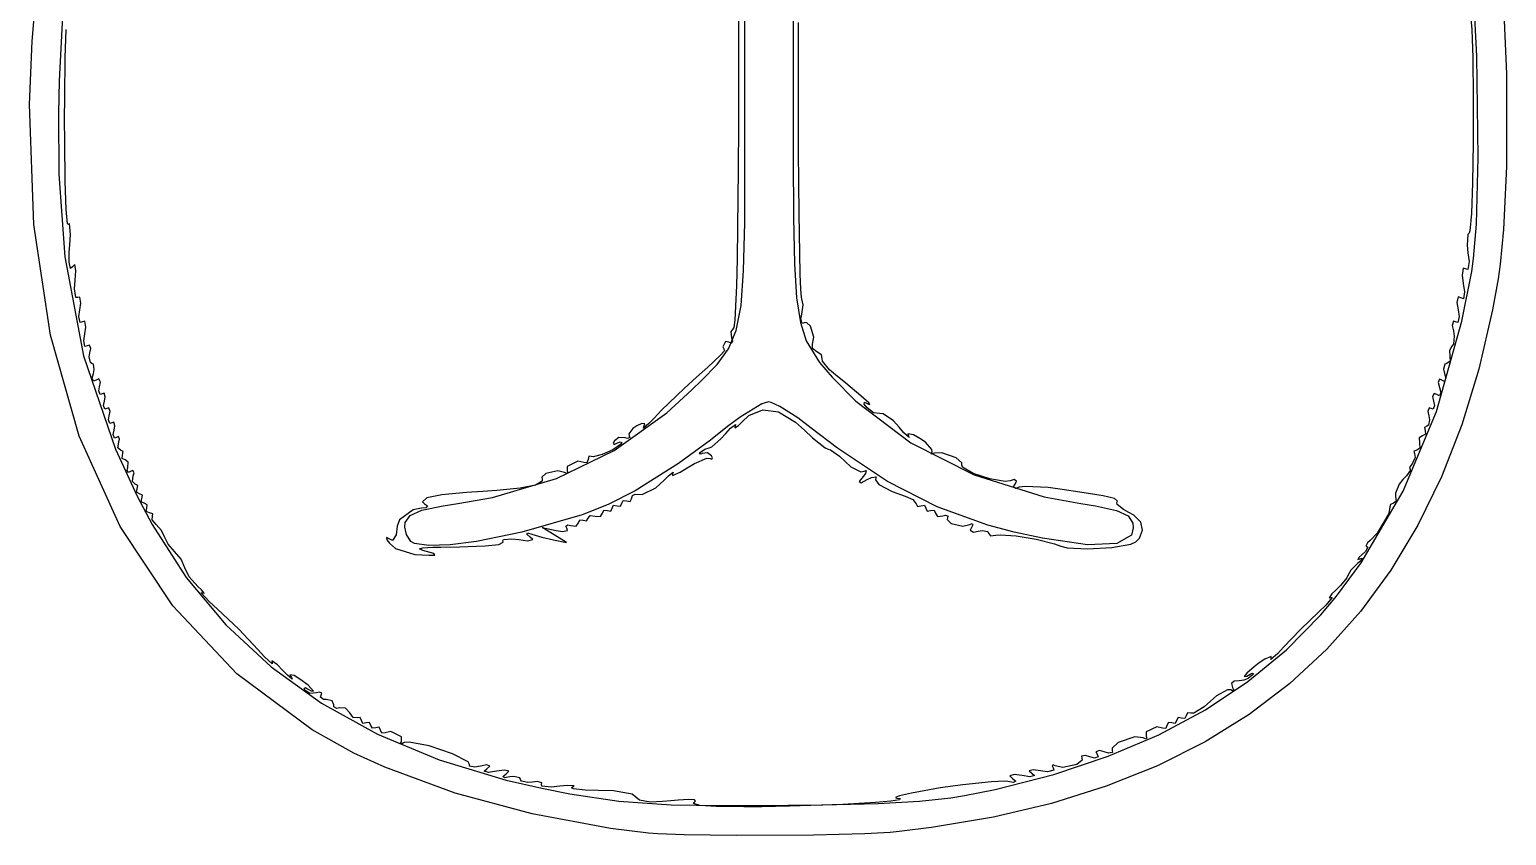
# Model space of a CAD drawing. Extents: x 182 to 1434, y 0 to 661.
# Drawn here: x 654.2 to 960.4, y 0.3 to 167.3 of the extents above; entities that cross this region are included whole.
import ezdxf

# ---------------------------------------------------------------- set-up
doc = ezdxf.new("R2010")
doc.units = 0

msp = doc.modelspace()

# ---------------------------------------------------------------- linework, layer by layer
for p, q in [((812.5, 186.615217), (812.5, 148.615217)), ((654.768793, 164.863483), (655.887642, 178.173563)), ((802.483823, 166.945622), (802.426771, 175.191332)), ((954.233329, 161.787235), (953.428524, 176.732974)), ((801.175017, 171.954844), (801.207525, 163.68796)), ((959.755139, 172.241213), (960.368571, 158.109987)), ((661.119571, 171.32404), (660.346262, 156.615217)), ((813.603495, 155.881144), (813.649046, 168.742724)), ((952.886378, 170.194275), (953.160682, 167.26412)), ((661.631603, 161.398804), (661.839318, 167.27163)), ((802.499334, 155.8705), (802.483823, 166.945622)), ((953.160682, 167.26412), (953.368397, 161.38082)), ((654.219184, 151.739654), (654.768793, 164.863483)), ((801.207525, 163.68796), (801.199249, 153.411686)), ((661.515672, 153.289703), (661.631603, 161.398804)), ((953.368397, 161.38082), (953.484328, 153.258016)), ((954.532408, 140.765425), (954.233329, 161.787235)), ((660.346262, 156.615217), (660.202437, 149.904404)), ((960.368571, 158.109987), (960.370734, 138.863792)), ((661.5, 148.619166), (661.515672, 153.289703)), ((801.199249, 153.411686), (801.18143, 147.459975)), ((802.5, 149.115217), (802.499334, 155.8705)), ((813.638351, 142.093806), (813.603495, 155.881144)), ((953.484328, 153.258016), (953.5, 148.579813)), ((655.08872, 126.873839), (654.219184, 151.739654)), ((660.202437, 149.904404), (660.318532, 137.323549)), ((661.515645, 143.948547), (661.5, 148.619166)), ((801.18143, 147.459975), (801.131896, 138.273356)), ((802.500734, 144.822285), (802.5, 149.115217)), ((812.5, 148.615217), (812.503863, 140.952247)), ((953.5, 148.579813), (953.482084, 143.866615)), ((661.631374, 135.83885), (661.515645, 143.948547)), ((802.499954, 137.056475), (802.500734, 144.822285)), ((812.503863, 140.952247), (812.568066, 128.308703)), ((813.749255, 129.105628), (813.638351, 142.093806)), ((953.482084, 143.866615), (953.349555, 135.484947)), ((801.131896, 138.273356), (801.00294, 126.327445)), ((954.137046, 126.931907), (954.532408, 140.765425)), ((960.370734, 138.863792), (959.760352, 125.872396)), ((660.318532, 137.323549), (661.568442, 120.200605)), ((661.838729, 129.964956), (661.631374, 135.83885)), ((802.459908, 127.286737), (802.499954, 137.056475)), ((953.349555, 135.484947), (953.112101, 129.137835)), ((662.112556, 127.039367), (661.838729, 129.964956)), ((813.879715, 120.92659), (813.749255, 129.105628)), ((953.112101, 129.137835), (952.798525, 125.595181)), ((658.541346, 103.943179), (655.08872, 126.873839)), ((662.266538, 126.904844), (662.112556, 127.039367)), ((662.527235, 127.097041), (662.266538, 126.904844)), ((662.686253, 124.821799), (662.527235, 127.097041)), ((801.00294, 126.327445), (800.883486, 119.698432)), ((802.240827, 117.288618), (802.459908, 127.286737)), ((812.568066, 128.308703), (812.781577, 118.753475)), ((952.798525, 125.595181), (952.622192, 125.116121)), ((953.561602, 119.810016), (954.137046, 126.931907)), ((959.760352, 125.872396), (959.061915, 118.6473)), ((662.462547, 121.167019), (662.564988, 122.634595)), ((662.564988, 122.634595), (662.686253, 124.821799)), ((952.332754, 124.794338), (952.212118, 122.623395)), ((952.212118, 122.623395), (952.395777, 121.041623)), ((952.622192, 125.116121), (952.332754, 124.794338)), ((661.568442, 120.200605), (665.429016, 99.643518)), ((662.400851, 119.047248), (662.462547, 121.167019)), ((800.883486, 119.698432), (800.739606, 114.22716)), ((813.988181, 116.62203), (813.879715, 120.92659)), ((952.395777, 121.041623), (952.635509, 119.190661)), ((953.176962, 117.115217), (953.561602, 119.810016)), ((662.681135, 117.787237), (662.400851, 119.047248)), ((663.128107, 118.134595), (662.681135, 117.787237)), ((663.580931, 118.594354), (663.128107, 118.134595)), ((663.844505, 117.259021), (663.580931, 118.594354)), ((663.674783, 115.364991), (663.844505, 117.259021)), ((801.702322, 110.081896), (802.240827, 117.288618)), ((812.781577, 118.753475), (813.233198, 111.700703)), ((814.113207, 113.487526), (813.988181, 116.62203)), ((951.127269, 106.848539), (953.176962, 117.115217)), ((951.383885, 117.818262), (951.162063, 116.359004)), ((951.162063, 116.359004), (951.425369, 114.661341)), ((951.885175, 117.686183), (951.383885, 117.818262)), ((952.389177, 117.571886), (951.885175, 117.686183)), ((952.635509, 119.190661), (952.389177, 117.571886)), ((959.061915, 118.6473), (958.625225, 115.615217)), ((663.527947, 113.540292), (663.674783, 115.364991)), ((663.815634, 111.746366), (663.527947, 113.540292)), ((800.739606, 114.22716), (800.573324, 109.9906)), ((814.254246, 111.738694), (814.113207, 113.487526)), ((951.425369, 114.661341), (951.697269, 112.923446)), ((958.625225, 115.615217), (957.461871, 109.192407)), ((664.251224, 111.770482), (663.815634, 111.746366)), ((664.676642, 111.858802), (664.251224, 111.770482)), ((664.671156, 109.220997), (664.886321, 110.585803)), ((664.886321, 110.585803), (664.676642, 111.858802)), ((813.233198, 111.700703), (814.011733, 106.564531)), ((814.3306, 111.451284), (814.254246, 111.738694)), ((814.593277, 110.269661), (814.3306, 111.451284)), ((814.335948, 108.317606), (814.593277, 110.269661)), ((950.367392, 111.861102), (950.090533, 110.688652)), ((950.090533, 110.688652), (950.328844, 109.220997)), ((950.907681, 111.672273), (950.367392, 111.861102)), ((951.451166, 111.502476), (950.907681, 111.672273)), ((951.697269, 112.923446), (951.451166, 111.502476)), ((664.443625, 107.800851), (664.671156, 109.220997)), ((664.687623, 106.580861), (664.443625, 107.800851)), ((800.573324, 109.9906), (800.386664, 107.065722)), ((800.702496, 104.936315), (801.702322, 110.081896)), ((814.130235, 107.269896), (814.335948, 108.317606)), ((814.353873, 106.349197), (814.130235, 107.269896)), ((950.554877, 107.807509), (950.315218, 106.581016)), ((950.328844, 109.220997), (950.554877, 107.807509)), ((957.461871, 109.192407), (954.627857, 96.914212)), ((665.171156, 106.720997), (664.687623, 106.580861)), ((665.654689, 106.861134), (665.171156, 106.720997)), ((665.443418, 102.799935), (665.671156, 104.220997)), ((665.898687, 105.641144), (665.654689, 106.861134)), ((665.671156, 104.220997), (665.898687, 105.641144)), ((799.099458, 101.121621), (800.702496, 104.936315)), ((800.072895, 105.306182), (799.574805, 104.61022)), ((799.574805, 104.61022), (799.726116, 103.386565)), ((800.181651, 105.529496), (800.072895, 105.306182)), ((800.386664, 107.065722), (800.181651, 105.529496)), ((814.011733, 106.564531), (815.205987, 102.7591)), ((814.782161, 106.480585), (814.353873, 106.349197)), ((815.24984, 106.575025), (814.782161, 106.480585)), ((816.117623, 105.836935), (815.24984, 106.575025)), ((816.803019, 103.54789), (816.117623, 105.836935)), ((945.88627, 88.161951), (951.127269, 106.848539)), ((949.369323, 106.876811), (949.132415, 105.946939)), ((949.132415, 105.946939), (949.357827, 104.825655)), ((949.357827, 104.825655), (949.534271, 103.774019)), ((949.839099, 106.714659), (949.369323, 106.876811)), ((950.315218, 106.581016), (949.839099, 106.714659)), ((664.526762, 83.05891), (658.541346, 103.943179)), ((665.688018, 101.580843), (665.443418, 102.799935)), ((666.172581, 101.721878), (665.688018, 101.580843)), ((666.643791, 101.903111), (666.172581, 101.721878)), ((666.931151, 101.182781), (666.643791, 101.903111)), ((666.751143, 100.271589), (666.931151, 101.182781)), ((796.751312, 97.907558), (799.099458, 101.121621)), ((798.500996, 102.630928), (797.916328, 101.564373)), ((797.916328, 101.564373), (798.25, 100.832031)), ((799.169939, 102.510189), (798.500996, 102.630928)), ((799.642047, 102.295076), (799.169939, 102.510189)), ((799.920507, 102.73385), (799.642047, 102.295076)), ((799.726116, 103.386565), (799.920507, 102.73385)), ((815.205987, 102.7591), (817.971098, 98.264528)), ((816.501165, 102.117103), (816.803019, 103.54789)), ((816.515247, 101.223964), (816.501165, 102.117103)), ((817.430874, 100.50337), (816.515247, 101.223964)), ((949.047344, 101.644478), (948.534821, 100.794234)), ((949.368842, 102.079048), (949.047344, 101.644478)), ((949.534271, 103.774019), (949.368842, 102.079048)), ((665.429016, 99.643518), (672.056763, 80.301784)), ((666.609026, 99.43431), (666.751143, 100.271589)), ((666.827407, 98.285368), (666.609026, 99.43431)), ((667.161007, 98.115217), (666.827407, 98.285368)), ((667.487046, 97.948213), (667.161007, 98.115217)), ((797.361206, 99.760661), (794.809961, 97.311332)), ((798.177759, 100.666379), (797.361206, 99.760661)), ((798.25, 100.832031), (798.177759, 100.666379)), ((818.386815, 99.848002), (817.430874, 100.50337)), ((817.971098, 98.264528), (820.593164, 95.222821)), ((818.497818, 99.111686), (818.386815, 99.848002)), ((818.563454, 98.59847), (818.497818, 99.111686)), ((820.031749, 96.79161), (818.563454, 98.59847)), ((947.588351, 97.972071), (947.333569, 96.888818)), ((948.039601, 98.115217), (947.588351, 97.972071)), ((948.703531, 98.546435), (948.039601, 98.115217)), ((948.534821, 100.794234), (948.650663, 99.583192)), ((948.650663, 99.583192), (948.703531, 98.546435)), ((667.211842, 95.038637), (667.460254, 95.989988)), ((667.495299, 94.39326), (667.211842, 95.038637)), ((667.460254, 95.989988), (667.646294, 96.817244)), ((667.646294, 96.817244), (667.487046, 97.948213)), ((792.5, 95.219831), (789.946677, 92.903083)), ((794.809961, 97.311332), (792.5, 95.219831)), ((793.516164, 94.563873), (796.751312, 97.907558)), ((821.253561, 95.720513), (820.031749, 96.79161)), ((820.593164, 95.222821), (825.519399, 90.26588)), ((823.423871, 93.976264), (821.253561, 95.720513)), ((947.333569, 96.888818), (947.539746, 95.989988)), ((947.782353, 95.055613), (947.52028, 94.388095)), ((947.539746, 95.989988), (947.782353, 95.055613)), ((954.627857, 96.914212), (951.113232, 85.388708)), ((668.05039, 94.64636), (667.495299, 94.39326)), ((668.606138, 94.892427), (668.05039, 94.64636)), ((668.580465, 92.39325), (668.750782, 93.270209)), ((668.834104, 91.632334), (668.580465, 92.39325)), ((668.944208, 94.228177), (668.606138, 94.892427)), ((668.750782, 93.270209), (668.944208, 94.228177)), ((669.66746, 91.908084), (669.250782, 91.770209)), ((669.921099, 91.147168), (669.66746, 91.908084)), ((789.946677, 92.903083), (785.239705, 88.391859)), ((786.333704, 87.885899), (791.521623, 92.615217)), ((791.521623, 92.615217), (793.516164, 94.563873)), ((826.563878, 91.397193), (823.423871, 93.976264)), ((945.393862, 91.892427), (945.055792, 91.228177)), ((945.94961, 91.64636), (945.393862, 91.892427)), ((946.476835, 94.840669), (946.235227, 94.115845)), ((946.235227, 94.115845), (946.5, 93.115217)), ((947, 94.615217), (946.476835, 94.840669)), ((946.5, 93.115217), (946.770948, 92.096596)), ((946.770948, 92.096596), (946.507867, 91.394495)), ((947.52028, 94.388095), (947, 94.615217)), ((669.250782, 91.770209), (668.834104, 91.632334)), ((669.580465, 89.39325), (669.750782, 90.270209)), ((669.834104, 88.632334), (669.580465, 89.39325)), ((669.750782, 90.270209), (669.921099, 91.147168)), ((670.66746, 88.908084), (670.250782, 88.770209)), ((670.921099, 88.147168), (670.66746, 88.908084)), ((806.050095, 89.708106), (801.521189, 86.985087)), ((807.377459, 90.109644), (806.050095, 89.708106)), ((807.941907, 89.998305), (807.377459, 90.109644)), ((809.721483, 89.181004), (807.941907, 89.998305)), ((813.470764, 86.801083), (809.721483, 89.181004)), ((825.519399, 90.26588), (836.921811, 81.66986)), ((828.187309, 89.955903), (826.563878, 91.397193)), ((827.197977, 89.677885), (827.277364, 90.065812)), ((827.823113, 88.866616), (827.197977, 89.677885)), ((827.277364, 90.065812), (828, 89.730988)), ((829.141421, 87.860952), (827.823113, 88.866616)), ((828, 89.730988), (828.395249, 89.562648)), ((828.395249, 89.562648), (828.187309, 89.955903)), ((944.332563, 88.908123), (944.078729, 88.147869)), ((944.749218, 88.770209), (944.332563, 88.908123)), ((945.055792, 91.228177), (945.249218, 90.270209)), ((945.419535, 89.39325), (945.165896, 88.632334)), ((945.249218, 90.270209), (945.419535, 89.39325)), ((946.507867, 91.394495), (945.94961, 91.64636)), ((670.250782, 88.770209), (669.834104, 88.632334)), ((670.580465, 86.39325), (670.750782, 87.270209)), ((670.834104, 85.632334), (670.580465, 86.39325)), ((670.750782, 87.270209), (670.921099, 88.147168)), ((671.250782, 85.770209), (670.834104, 85.632334)), ((671.66746, 85.908084), (671.250782, 85.770209)), ((671.921099, 85.147168), (671.66746, 85.908084)), ((775.381152, 80.045162), (786.333704, 87.885899)), ((783.665802, 86.753018), (782.620955, 85.641174)), ((785.239705, 88.391859), (783.665802, 86.753018)), ((801.521189, 86.985087), (798.877459, 84.998993)), ((801.196521, 85.211897), (801.969063, 86.031884)), ((801.969063, 86.031884), (803.294497, 87.278527)), ((803.294497, 87.278527), (806.210858, 88.512598)), ((806.210858, 88.512598), (809.45019, 88.071934)), ((809.45019, 88.071934), (812.97527, 85.961597)), ((812.97527, 85.961597), (814.833333, 84.281884)), ((816.264949, 84.703832), (813.470764, 86.801083)), ((830.452982, 87.735548), (829.141421, 87.860952)), ((831.175133, 87.669001), (830.452982, 87.735548)), ((833.321567, 86.172096), (831.175133, 87.669001)), ((834.48148, 84.926107), (833.321567, 86.172096)), ((938.985189, 71.606838), (945.88627, 88.161951)), ((944.078729, 88.147869), (944.248857, 87.271589)), ((944.391634, 86.43431), (944.177714, 85.285368)), ((944.248857, 87.271589), (944.391634, 86.43431)), ((945.165896, 88.632334), (944.749218, 88.770209)), ((672.994667, 64.332269), (664.526762, 83.05891)), ((671.578809, 83.387371), (671.750782, 84.270209)), ((671.837828, 82.633017), (671.578809, 83.387371)), ((671.750782, 84.270209), (671.921099, 85.147168)), ((672.263198, 82.777882), (671.837828, 82.633017)), ((672.675757, 82.947424), (672.263198, 82.777882)), ((672.899028, 82.438523), (672.675757, 82.947424)), ((776.406495, 82.728865), (775.446642, 82.028882)), ((777.653088, 82.694845), (776.406495, 82.728865)), ((778.170641, 82.552725), (777.653088, 82.694845)), ((778.634636, 82.756074), (778.170641, 82.552725)), ((779.304136, 84.644268), (778.468292, 83.531588)), ((778.468292, 83.531588), (778.52393, 83.076498)), ((778.52393, 83.076498), (778.634636, 82.756074)), ((780.092669, 85.164812), (779.304136, 84.644268)), ((781.131757, 85.679592), (780.092669, 85.164812)), ((781.795879, 85.587676), (781.131757, 85.679592)), ((782.620955, 85.641174), (781.486425, 84.688488)), ((781.486425, 84.688488), (781.536479, 84.964985)), ((781.536479, 84.964985), (781.795879, 85.587676)), ((798.877459, 84.998993), (795.343185, 82.218741)), ((797.518357, 82.450373), (798.585426, 83.615217)), ((798.585426, 83.615217), (799.52796, 84.661701)), ((799.52796, 84.661701), (800.546015, 85.46092)), ((800.411732, 84.723485), (801.196521, 85.211897)), ((800.496146, 85.115217), (800.411732, 84.723485)), ((800.546015, 85.46092), (800.496146, 85.115217)), ((814.833333, 84.281884), (816.510352, 82.682491)), ((821.672037, 80.557397), (816.264949, 84.703832)), ((816.510352, 82.682491), (819.130013, 80.586992)), ((835.479134, 83.750542), (834.48148, 84.926107)), ((836.529918, 82.729174), (835.479134, 83.750542)), ((837.4383, 83.324218), (836.290942, 83.536402)), ((836.290942, 83.536402), (836.453627, 83.00917)), ((836.453627, 83.00917), (836.529918, 82.729174)), ((838.797633, 82.575687), (837.4383, 83.324218)), ((942.952028, 83.115217), (942.29762, 82.674592)), ((942.29762, 82.674592), (942.361626, 81.615217)), ((943.593972, 83.408967), (942.952028, 83.115217)), ((943.847363, 85.115217), (943.347099, 84.821467)), ((943.347099, 84.821467), (943.5, 84.115217)), ((943.5, 84.115217), (943.593972, 83.408967)), ((944.177714, 85.285368), (943.847363, 85.115217)), ((951.113232, 85.388708), (946.912953, 74.611239)), ((672.056763, 80.301784), (676.496865, 70.615217)), ((672.552212, 80.60403), (672.701324, 81.779262)), ((673.090402, 80.115217), (672.552212, 80.60403)), ((672.701324, 81.779262), (672.899028, 82.438523)), ((673.63462, 79.821467), (673.090402, 80.115217)), ((673.5, 79.115217), (673.63462, 79.821467)), ((763.422611, 74.246688), (775.381152, 80.045162)), ((775.15472, 80.203704), (772.928719, 79.198441)), ((776.752789, 81.278929), (775.15472, 80.203704)), ((775.446642, 82.028882), (775.201284, 81.555312)), ((775.201284, 81.555312), (775.40376, 81.296839)), ((775.40376, 81.296839), (775.845492, 81.519726)), ((775.845492, 81.519726), (776.660863, 81.866985)), ((776.660863, 81.866985), (777, 81.699914)), ((777, 81.699914), (776.752789, 81.278929)), ((795.343185, 82.218741), (788.742669, 77.372081)), ((793.089894, 79.392737), (793.333333, 79.704892)), ((793.333333, 79.704892), (794.194992, 80.347809)), ((794.727473, 79.60515), (793.680902, 79.471204)), ((794.194992, 80.347809), (795.096426, 80.615217)), ((795.58541, 78.977021), (794.727473, 79.60515)), ((795.096426, 80.615217), (795.659374, 80.851936)), ((795.659374, 80.851936), (797.518357, 82.450373)), ((819.130013, 80.586992), (819.75, 80.348983)), ((819.75, 80.348983), (820.258865, 80.219791)), ((820.258865, 80.219791), (822.128174, 78.859075)), ((832.08791, 73.647789), (821.672037, 80.557397)), ((836.921811, 81.66986), (850.054308, 75.001849)), ((839.951468, 81.789507), (838.797633, 82.575687)), ((841.280023, 80.298452), (839.951468, 81.789507)), ((841.184395, 79.287432), (841.29111, 79.777225)), ((841.29111, 79.777225), (841.280023, 80.298452)), ((941.801949, 80.115217), (941.19344, 79.921932)), ((941.19344, 79.921932), (941.324657, 79.457226)), ((942.434658, 80.555842), (941.801949, 80.115217)), ((942.361626, 81.615217), (942.434658, 80.555842)), ((673.406028, 78.408967), (673.5, 79.115217)), ((674.047972, 78.115217), (673.406028, 78.408967)), ((674.697458, 77.660157), (674.047972, 78.115217)), ((674.435819, 75.939117), (674.618443, 76.563279)), ((674.618443, 76.563279), (674.697458, 77.660157)), ((765.690425, 76.744511), (765.660252, 75.855924)), ((767.86324, 77.82365), (765.690425, 76.744511)), ((769.090242, 77.559444), (767.86324, 77.82365)), ((769.732759, 77.522392), (769.090242, 77.559444)), ((770, 78.222867), (769.732759, 77.522392)), ((770.184118, 78.904388), (770, 78.222867)), ((770.626784, 78.821766), (770.184118, 78.904388)), ((771.087101, 78.720301), (770.626784, 78.821766)), ((772.928719, 79.198441), (771.087101, 78.720301)), ((788.742669, 77.372081), (779.747477, 71.714329)), ((790.52689, 76.439699), (792.083075, 77.396053)), ((792.083075, 77.396053), (794.637735, 78.449308)), ((793.272617, 79.269882), (793.089894, 79.392737)), ((793.680902, 79.471204), (793.272617, 79.269882)), ((794.637735, 78.449308), (795.321559, 78.416483)), ((795.321559, 78.416483), (795.655217, 78.265926)), ((795.794749, 78.562354), (795.58541, 78.977021)), ((795.655217, 78.265926), (795.794749, 78.562354)), ((822.128174, 78.859075), (823.258382, 77.795147)), ((823.258382, 77.795147), (824.480224, 76.703189)), ((824.480224, 76.703189), (826.551371, 75.645968)), ((841.770556, 79.473413), (841.184395, 79.287432)), ((843.29509, 79.583557), (841.770556, 79.473413)), ((846.3025, 78.519723), (843.29509, 79.583557)), ((847.482242, 77.533687), (846.3025, 78.519723)), ((847.488827, 77.097139), (847.482242, 77.533687)), ((847.629715, 76.584812), (847.488827, 77.097139)), ((849.819793, 75.323808), (847.629715, 76.584812)), ((940.868879, 77.457226), (940.265123, 76.509432)), ((941.462194, 78.598305), (940.868879, 77.457226)), ((941.324657, 79.457226), (941.462194, 78.598305)), ((674.719402, 75.518008), (674.435819, 75.939117)), ((675.181393, 75.727324), (674.719402, 75.518008)), ((675.648998, 75.937192), (675.181393, 75.727324)), ((675.552212, 73.60403), (675.701324, 74.779262)), ((676.090402, 73.115217), (675.552212, 73.60403)), ((675.908792, 75.463473), (675.648998, 75.937192)), ((675.701324, 74.779262), (675.908792, 75.463473)), ((750.173635, 70.352555), (763.422611, 74.246688)), ((760.505026, 73.710713), (759.110166, 72.911145)), ((761.26916, 75.313011), (760.421092, 74.567017)), ((760.421092, 74.567017), (760.478568, 74.149894)), ((760.478568, 74.149894), (760.505026, 73.710713)), ((763.70765, 75.845608), (761.26916, 75.313011)), ((765.14556, 75.525256), (763.70765, 75.845608)), ((765.567473, 75.312343), (765.14556, 75.525256)), ((765.836397, 75.485115), (765.567473, 75.312343)), ((765.660252, 75.855924), (765.836397, 75.485115)), ((784.075133, 72.315495), (785.711314, 73.865217)), ((785.711314, 73.865217), (786.663568, 74.823998)), ((786.663568, 74.823998), (787.629072, 75.553263)), ((787.511746, 74.901731), (789.112041, 75.544182)), ((787.523405, 75.233925), (787.511746, 74.901731)), ((787.629072, 75.553263), (787.523405, 75.233925)), ((789.112041, 75.544182), (790.52689, 76.439699)), ((827, 74.643456), (826.2241, 73.644313)), ((826.2241, 73.644313), (826.591561, 73.394384)), ((826.551371, 75.645968), (827.258382, 75.753339)), ((826.591561, 73.394384), (827.870677, 74.051266)), ((827.495586, 75.317376), (827, 74.643456)), ((827.258382, 75.753339), (827.632253, 75.904431)), ((827.632253, 75.904431), (827.495586, 75.317376)), ((827.870677, 74.051266), (828.744884, 74.466968)), ((828.744884, 74.466968), (829.695491, 74.634502)), ((829.654807, 74.365699), (829.580089, 73.970972)), ((829.580089, 73.970972), (830.264893, 73.045366)), ((829.695491, 74.634502), (829.654807, 74.365699)), ((842.331154, 68.398857), (832.08791, 73.647789)), ((853.28117, 74.171496), (849.819793, 75.323808)), ((850.054308, 75.001849), (864.513085, 70.46688)), ((856.486124, 73.636462), (853.28117, 74.171496)), ((857.515029, 73.759358), (856.486124, 73.636462)), ((858.32752, 74.018842), (857.515029, 73.759358)), ((858.797678, 73.711373), (858.32752, 74.018842)), ((858.5, 73.115217), (858.797678, 73.711373)), ((938.922681, 74.037898), (938.159175, 73.119056)), ((939.68015, 74.844482), (938.922681, 74.037898)), ((940.455325, 75.951304), (939.68015, 74.844482)), ((940.265123, 76.509432), (940.377555, 76.115217)), ((940.377555, 76.115217), (940.455325, 75.951304)), ((946.912953, 74.611239), (942.021975, 64.577153)), ((676.63462, 72.821467), (676.090402, 73.115217)), ((676.391936, 71.408967), (676.5, 72.115217)), ((677, 71.115217), (676.391936, 71.408967)), ((676.496865, 70.615217), (679.61976, 64.718039)), ((676.5, 72.115217), (676.63462, 72.821467)), ((677.608064, 70.821467), (677, 71.115217)), ((677.5, 70.115217), (677.608064, 70.821467)), ((739.665626, 70.882448), (736.593765, 70.230683)), ((744.823062, 71.38596), (739.665626, 70.882448)), ((748.152381, 71.57544), (744.823062, 71.38596)), ((751.114177, 71.749335), (748.152381, 71.57544)), ((755.924185, 72.245719), (751.114177, 71.749335)), ((759.110166, 72.911145), (755.924185, 72.245719)), ((779.747477, 71.714329), (774.148685, 68.883252)), ((779, 70.0562), (779.220313, 70.769345)), ((779.220313, 70.769345), (779.75, 70.996796)), ((779.75, 70.996796), (781.24191, 70.952226)), ((781.24191, 70.952226), (784.075133, 72.315495)), ((830.264893, 73.045366), (833.02628, 71.533076)), ((833.02628, 71.533076), (835.75, 70.61068)), ((835.75, 70.61068), (837.339062, 69.874283)), ((858.203523, 72.524069), (858.5, 73.115217)), ((858.629428, 72.196587), (858.203523, 72.524069)), ((859.38675, 72.433385), (858.629428, 72.196587)), ((860.620652, 72.602819), (859.38675, 72.433385)), ((865.370167, 72.372226), (860.620652, 72.602819)), ((864.513085, 70.46688), (872.113639, 69.063358)), ((868.300795, 72.000601), (865.370167, 72.372226)), ((871.914533, 71.447528), (868.300795, 72.000601)), ((876.769592, 70.642223), (871.914533, 71.447528)), ((879.110695, 70.082928), (876.769592, 70.642223)), ((930.258511, 56.786144), (938.985189, 71.606838)), ((938.159175, 73.119056), (937.343234, 71.254212)), ((937.343234, 71.254212), (937.391296, 70.537898)), ((937.391296, 70.537898), (937.492332, 69.53313)), ((677.391936, 69.408967), (677.5, 70.115217)), ((678, 69.115217), (677.391936, 69.408967)), ((678.608064, 68.821467), (678, 69.115217)), ((678.423558, 67.408967), (678.5, 68.115217)), ((679.10765, 67.115217), (678.423558, 67.408967)), ((678.5, 68.115217), (678.608064, 68.821467)), ((733.72989, 67.741113), (730.925614, 65.688213)), ((733.106169, 66.588958), (735.558669, 67.680157)), ((735.5, 68.098727), (733.72989, 67.741113)), ((736.394135, 68.163584), (735.5, 68.098727)), ((735.558669, 67.680157), (739.927506, 68.608525)), ((736.593765, 70.230683), (735.708248, 69.452046)), ((735.708248, 69.452046), (736.11686, 69.021832)), ((736.11686, 69.021832), (736.684922, 68.598735)), ((736.684922, 68.598735), (736.394135, 68.163584)), ((739.927506, 68.608525), (742.976345, 69.076515)), ((742.976345, 69.076515), (750.173635, 70.352555)), ((774.148685, 68.883252), (768.793191, 66.75066)), ((773, 67.067245), (773.29375, 67.709189)), ((773.29375, 67.709189), (774, 67.615217)), ((774, 67.615217), (774.70625, 67.507153)), ((774.70625, 67.507153), (775, 68.115217)), ((775, 68.115217), (775.29375, 68.723281)), ((775.29375, 68.723281), (776, 68.615217)), ((776, 68.615217), (776.70625, 68.507153)), ((776.70625, 68.507153), (777, 69.115217)), ((777, 69.115217), (777.29375, 69.723281)), ((777.29375, 69.723281), (778, 69.615217)), ((778, 69.615217), (778.70625, 69.489817)), ((778.70625, 69.489817), (779, 70.0562)), ((837.339062, 69.874283), (838, 68.988812)), ((838, 68.988812), (838.29375, 68.470022)), ((838.29375, 68.470022), (839, 68.615217)), ((839, 68.615217), (839.70625, 68.723281)), ((839.70625, 68.723281), (840, 68.115217)), ((840, 68.115217), (840.29375, 67.507153)), ((840.29375, 67.507153), (841, 67.615217)), ((841, 67.615217), (841.70625, 67.709189)), ((841.70625, 67.709189), (842, 67.067245)), ((852.831896, 64.590189), (842.331154, 68.398857)), ((872.113639, 69.063358), (875.16916, 68.594398)), ((875.16916, 68.594398), (879.518991, 67.661672)), ((879.716968, 69.58351), (879.110695, 70.082928)), ((879.518991, 67.661672), (881.931991, 66.545557)), ((879.61302, 69.298087), (879.716968, 69.58351)), ((879.662031, 68.901315), (879.61302, 69.298087)), ((880.972271, 67.806651), (879.662031, 68.901315)), ((882.072122, 67.243587), (880.972271, 67.806651)), ((936.212452, 68.365217), (935.956348, 66.996629)), ((936.346938, 68.894905), (936.212452, 68.365217)), ((936.968615, 69.115217), (936.346938, 68.894905)), ((937.492332, 69.53313), (936.968615, 69.115217)), ((683.894764, 47.874492), (672.994667, 64.332269)), ((679.782021, 66.92395), (679.10765, 67.115217)), ((679.61976, 64.718039), (686.708835, 53.773621)), ((679.64227, 65.681443), (679.68221, 66.464094)), ((680.460587, 64.714094), (679.64227, 65.681443)), ((679.68221, 66.464094), (679.782021, 66.92395)), ((681.559752, 63.507629), (680.460587, 64.714094)), ((730.4, 64.365217), (730.208532, 62.606568)), ((730.925614, 65.688213), (730.4, 64.365217)), ((732, 64.192772), (732.103469, 65.127349)), ((732.103469, 65.127349), (733.106169, 66.588958)), ((768.793191, 66.75066), (756.272929, 63.116783)), ((765.399406, 64.403951), (765.83038, 64.676893)), ((765.597215, 63.95792), (765.399406, 64.403951)), ((765.83038, 64.676893), (766.448062, 64.496774)), ((766.448062, 64.496774), (767.54494, 64.417759)), ((767.54494, 64.417759), (768, 65.067245)), ((768, 65.067245), (768.29375, 65.709189)), ((768.29375, 65.709189), (769, 65.615217)), ((769, 65.615217), (769.70625, 65.480598)), ((769.70625, 65.480598), (770, 66.024815)), ((770, 66.024815), (770.440625, 66.581497)), ((770.440625, 66.581497), (771.5, 66.476844)), ((771.5, 66.476844), (772.559375, 66.412837)), ((772.559375, 66.412837), (773, 67.067245)), ((842, 67.067245), (842.45506, 66.417759)), ((842.45506, 66.417759), (843.551938, 66.496774)), ((843.551938, 66.496774), (844.109829, 66.655687)), ((844.109829, 66.655687), (844.634905, 66.484647)), ((844.537417, 66.175759), (844.462222, 65.732804)), ((844.462222, 65.732804), (845.272239, 64.940647)), ((844.634905, 66.484647), (844.537417, 66.175759)), ((845.272239, 64.940647), (847.681608, 64.371875)), ((847.681608, 64.371875), (849.14556, 64.705178)), ((849.14556, 64.705178), (849.602983, 64.937029)), ((849.77942, 64.640291), (849.498137, 64.112202)), ((849.602983, 64.937029), (849.77942, 64.640291)), ((858.313245, 63.157076), (852.831896, 64.590189)), ((881.931991, 66.545557), (882.901905, 65.017677)), ((883.143217, 66.658881), (882.072122, 67.243587)), ((882.901905, 65.017677), (883, 64.027956)), ((884.554475, 65.215177), (883.143217, 66.658881)), ((884.951692, 63.569277), (884.554475, 65.215177)), ((935.956348, 66.996629), (933.538271, 62.912655)), ((942.021975, 64.577153), (936.435251, 55.281796)), ((682.195043, 62.150084), (681.559752, 63.507629)), ((682.939751, 60.664084), (682.195043, 62.150084)), ((728.75, 61.748159), (728.243497, 62.007104)), ((728.243497, 62.007104), (728.278596, 61.58132)), ((728.278596, 61.58132), (728.822621, 60.86721)), ((729.473471, 61.44069), (728.75, 61.748159)), ((730.208532, 62.606568), (729.473471, 61.44069)), ((732.367188, 62.632208), (732, 64.192772)), ((733.25, 61.235929), (732.367188, 62.632208)), ((734.036527, 60.77699), (733.25, 61.235929)), ((746.888553, 61.240871), (741.39171, 60.536262)), ((756.272929, 63.116783), (746.888553, 61.240871)), ((752.351143, 61.356072), (752.433641, 61.655009)), ((752.419896, 61.054358), (752.351143, 61.356072)), ((752.433641, 61.655009), (754.182071, 61.786443)), ((754.182071, 61.786443), (755.651565, 61.604175)), ((755.651565, 61.604175), (757.470296, 61.343754)), ((757.296502, 62.713968), (757.45039, 62.970025)), ((758, 62.134727), (757.296502, 62.713968)), ((757.45039, 62.970025), (758.342901, 62.705285)), ((757.470296, 61.343754), (758.562139, 61.590421)), ((758.562139, 61.590421), (758, 62.134727)), ((758.342901, 62.705285), (760.424972, 62.120143)), ((760.424972, 62.120143), (762.842901, 61.553895)), ((763, 62.56629), (760.5, 64.131479)), ((760.5, 64.131479), (763.399153, 63.477505)), ((762.842901, 61.553895), (765.5, 61.001102)), ((765.5, 61.001102), (763, 62.56629)), ((763.399153, 63.477505), (764.67097, 63.246722)), ((764.67097, 63.246722), (765.747898, 63.482099)), ((765.747898, 63.482099), (765.597215, 63.95792)), ((849.498137, 64.112202), (849.227663, 63.523925)), ((849.227663, 63.523925), (849.870804, 63.166322)), ((849.870804, 63.166322), (850.843628, 63.364074)), ((850.843628, 63.364074), (851.680907, 63.503066)), ((851.680907, 63.503066), (852.829849, 63.263585)), ((852.829849, 63.263585), (853, 62.914609)), ((853, 62.914609), (853.447209, 62.370527)), ((853.447209, 62.370527), (854.522414, 62.485445)), ((854.522414, 62.485445), (855.421771, 62.610008)), ((855.421771, 62.610008), (858.707106, 62.375139)), ((864.203072, 61.895654), (858.313245, 63.157076)), ((858.707106, 62.375139), (862.889973, 61.676185)), ((862.889973, 61.676185), (866.66882, 60.730633)), ((873.51572, 60.545094), (864.203072, 61.895654)), ((882.629108, 62.545673), (879.623815, 60.76057)), ((883, 64.027956), (882.629108, 62.545673)), ((883.542596, 61.150569), (884.287511, 61.917414)), ((884.287511, 61.917414), (884.951692, 63.569277)), ((932.086657, 61.39702), (931.544849, 60.921508)), ((933.538271, 62.912655), (932.086657, 61.39702)), ((684.301983, 59.148782), (682.939751, 60.664084)), ((685.654939, 57.516703), (684.301983, 59.148782)), ((728.822621, 60.86721), (730.078549, 59.76616)), ((730.078549, 59.76616), (734.111387, 58.53447)), ((736.973188, 60.356484), (734.036527, 60.77699)), ((734.111387, 58.53447), (737, 58.369714)), ((735.057599, 59.705091), (735.724322, 59.906582)), ((735.715742, 59.376329), (735.057599, 59.705091)), ((736.5, 59.151638), (735.715742, 59.376329)), ((735.724322, 59.906582), (737.849154, 60.021071)), ((738.024117, 58.725522), (736.5, 59.151638)), ((741.39171, 60.536262), (736.973188, 60.356484)), ((737, 58.369714), (738.242129, 58.384585)), ((737.849154, 60.021071), (739.5, 60.058273)), ((738.242129, 58.384585), (738.024117, 58.725522)), ((739.5, 60.058273), (743.321526, 60.135541)), ((743.321526, 60.135541), (748.680187, 60.323945)), ((748.680187, 60.323945), (751.507268, 60.609443)), ((751.507268, 60.609443), (752.419896, 61.054358)), ((866.66882, 60.730633), (868, 60.233349)), ((868, 60.233349), (869.284281, 59.90253)), ((869.284281, 59.90253), (873.538377, 59.688883)), ((879.623815, 60.76057), (873.51572, 60.545094)), ((873.538377, 59.688883), (878.545094, 59.984346)), ((878.545094, 59.984346), (882.510723, 60.683066)), ((882.510723, 60.683066), (883.542596, 61.150569)), ((930.44113, 58.54106), (929.805785, 57.981)), ((931.120573, 59.154785), (930.44113, 58.54106)), ((931.653385, 60.010461), (931.120573, 59.154785)), ((931.544849, 60.921508), (931.200904, 60.255492)), ((931.200904, 60.255492), (931.44113, 60.14702)), ((931.44113, 60.14702), (931.653385, 60.010461)), ((686.377347, 55.749944), (685.654939, 57.516703)), ((687.28266, 53.854923), (686.377347, 55.749944)), ((925.15885, 49.902123), (930.258511, 56.786144)), ((928.0875, 55.256186), (927.5, 54.1849)), ((929.5, 56.646328), (928.0875, 55.256186)), ((930.158203, 57.223102), (929.5, 56.646328)), ((929.805785, 57.981), (929.570745, 57.487699)), ((929.570745, 57.487699), (930, 57.615217)), ((930, 57.615217), (930.424609, 57.739338)), ((936.435251, 55.281796), (930.147739, 46.720513)), ((930.424609, 57.739338), (930.158203, 57.223102)), ((686.708835, 53.773621), (694.925431, 43.960189)), ((689.075364, 51.91447), (687.28266, 53.854923)), ((925.970703, 52.06829), (925, 51.15176)), ((927.302734, 53.684385), (925.970703, 52.06829)), ((927.5, 54.1849), (927.302734, 53.684385)), ((689.898446, 51.203517), (689.075364, 51.91447)), ((689.787402, 50.583971), (690, 50.639335)), ((691.485408, 48.752657), (689.787402, 50.583971)), ((690.391103, 50.524109), (689.898446, 51.203517)), ((690, 50.639335), (690.391103, 50.524109)), ((921.893133, 46.013389), (925.15885, 49.902123)), ((924.266797, 49.573264), (922.934766, 47.993155)), ((924.147656, 50.352731), (923.614844, 49.530064)), ((923.614844, 49.530064), (924, 49.60775)), ((924, 49.60775), (924.266797, 49.573264)), ((925, 51.15176), (924.147656, 50.352731)), ((697.176752, 33.796818), (683.894764, 47.874492)), ((693.186874, 47.202265), (691.485408, 48.752657)), ((697.571195, 43.040671), (693.186874, 47.202265)), ((914.741185, 38.759587), (921.893133, 46.013389)), ((921.5, 46.642149), (917.699027, 43.00294)), ((922.934766, 47.993155), (921.5, 46.642149)), ((930.147739, 46.720513), (923.154392, 38.888651)), ((694.925431, 43.960189), (704.273314, 35.275026)), ((701.530657, 38.84137), (697.571195, 43.040671)), ((917.699027, 43.00294), (914.177537, 39.323428)), ((702.897069, 37.318793), (701.530657, 38.84137)), ((704.484279, 35.866265), (702.897069, 37.318793)), ((906.76077, 32.203413), (914.741185, 38.759587)), ((910.306577, 36.855492), (909.142743, 36.062631)), ((911.6, 37.355301), (910.306577, 36.855492)), ((912.943922, 37.992922), (911.554743, 36.755337)), ((911.554743, 36.755337), (911.570281, 37.000689)), ((911.570281, 37.000689), (911.6, 37.355301)), ((914.177537, 39.323428), (912.943922, 37.992922)), ((923.154392, 38.888651), (915.450166, 31.781557)), ((712.790331, 22.210481), (697.176752, 33.796818)), ((704.273314, 35.275026), (714.756254, 27.715415)), ((705.618833, 35.637843), (704.469973, 36.457843)), ((704.469973, 36.457843), (704.509585, 36.115217)), ((704.509585, 36.115217), (704.484279, 35.866265)), ((706.665802, 34.576215), (705.618833, 35.637843)), ((707.687362, 33.511718), (706.665802, 34.576215)), ((906.541339, 33.941912), (905.982477, 33.249188)), ((906.52387, 33.331571), (907.25, 33.716525)), ((908.063374, 35.239826), (906.541339, 33.941912)), ((907.25, 33.716525), (907.689574, 33.937376)), ((907.907947, 33.837283), (907.666667, 33.525542)), ((907.689574, 33.937376), (907.907947, 33.837283)), ((909.142743, 36.062631), (908.063374, 35.239826)), ((708.664645, 32.67235), (707.687362, 33.511718)), ((709.04755, 33.412017), (708.195943, 33.570663)), ((708.195943, 33.570663), (708.5, 33.00086)), ((708.5, 33.00086), (708.664645, 32.67235)), ((710.25, 32.674853), (709.04755, 33.412017)), ((711.941622, 31.440642), (710.25, 32.674853)), ((711.176944, 30.720014), (711.418977, 30.9255)), ((711.377517, 30.3134), (711.176944, 30.720014)), ((711.418977, 30.9255), (711.845492, 30.710709)), ((711.845492, 30.710709), (712.589819, 30.289225)), ((713.106968, 30.218101), (711.941622, 31.440642)), ((897.950555, 26.344151), (906.76077, 32.203413)), ((903.940983, 32.240217), (903.40265, 31.812799)), ((903.40265, 31.812799), (903.595492, 30.960709)), ((903.595492, 30.960709), (903.809086, 30.536404)), ((904.958185, 32.365217), (903.940983, 32.240217)), ((905.916667, 32.490217), (904.958185, 32.365217)), ((906.808854, 32.845906), (905.916667, 32.490217)), ((905.982477, 33.249188), (906.52387, 33.331571)), ((907.666667, 33.525542), (906.808854, 32.845906)), ((915.450166, 31.781557), (907.030017, 25.394575)), ((712.341787, 29.712838), (711.377517, 30.3134)), ((713.69607, 29.82883), (712.341787, 29.712838)), ((712.589819, 30.289225), (713.106968, 30.218101)), ((714.332271, 30.017194), (713.69607, 29.82883)), ((714.834683, 29.796068), (714.332271, 30.017194)), ((714.548664, 28.989757), (714.674807, 29.398061)), ((715.121566, 28.504438), (714.548664, 28.989757)), ((714.674807, 29.398061), (714.834683, 29.796068)), ((714.756254, 27.715415), (726.378017, 21.278639)), ((715.760762, 28.478122), (715.121566, 28.504438)), ((716.919185, 28.218329), (715.760762, 28.478122)), ((717.261996, 27.401205), (716.919185, 28.218329)), ((899, 28.115217), (897.715708, 26.978366)), ((900.296483, 29.244533), (899, 28.115217)), ((902.54102, 30.50655), (900.296483, 29.244533)), ((903.21262, 30.483811), (902.54102, 30.50655)), ((903.610541, 30.289101), (903.21262, 30.483811)), ((903.809086, 30.536404), (903.610541, 30.289101)), ((717.278412, 26.95943), (717.261996, 27.401205)), ((717.930972, 26.619768), (717.278412, 26.95943)), ((718.503567, 26.754959), (717.930972, 26.619768)), ((719.733774, 26.699343), (718.503567, 26.754959)), ((720.596355, 25.724715), (719.733774, 26.699343)), ((721.292407, 24.758644), (720.596355, 25.724715)), ((722.104785, 24.679978), (721.292407, 24.758644)), ((722.737031, 24.742305), (722.104785, 24.679978)), ((723, 24.115217), (722.737031, 24.742305)), ((888.309203, 21.181086), (897.950555, 26.344151)), ((892.29375, 24.723281), (892, 24.115217)), ((893, 24.615217), (892.29375, 24.723281)), ((893.70625, 24.507153), (893, 24.615217)), ((894, 25.115217), (893.70625, 24.507153)), ((894.27668, 25.733831), (894, 25.115217)), ((894.941889, 25.651132), (894.27668, 25.733831)), ((895.553496, 25.665471), (894.941889, 25.651132)), ((897.715708, 26.978366), (895.553496, 25.665471)), ((907.030017, 25.394575), (897.888899, 19.723054)), ((721.455749, 17.386326), (712.790331, 22.210481)), ((723.29375, 23.507153), (723, 24.115217)), ((724, 23.615217), (723.29375, 23.507153)), ((724.70625, 23.723281), (724, 23.615217)), ((725, 23.115217), (724.70625, 23.723281)), ((725.29375, 22.507153), (725, 23.115217)), ((726, 22.615217), (725.29375, 22.507153)), ((726.70625, 22.723281), (726, 22.615217)), ((727, 22.115217), (726.70625, 22.723281)), ((727.267241, 21.49077), (727, 22.115217)), ((727.909758, 21.559444), (727.267241, 21.49077)), ((729.13676, 21.82365), (727.909758, 21.559444)), ((731.309575, 20.744511), (729.13676, 21.82365)), ((885.690425, 21.744511), (885.660252, 20.855924)), ((887.86324, 22.82365), (885.690425, 21.744511)), ((889.090242, 22.559444), (887.86324, 22.82365)), ((889.732759, 22.49077), (889.090242, 22.559444)), ((890, 23.115217), (889.732759, 22.49077)), ((890.29375, 23.723281), (890, 23.115217)), ((891, 23.615217), (890.29375, 23.723281)), ((891.70625, 23.507153), (891, 23.615217)), ((892, 24.115217), (891.70625, 23.507153)), ((726.378017, 21.278639), (739.142372, 15.96198)), ((731.162744, 19.483372), (731.339748, 19.855924)), ((731.438704, 19.315758), (731.162744, 19.483372)), ((731.339748, 19.855924), (731.309575, 20.744511)), ((731.86917, 19.53436), (731.438704, 19.315758)), ((732.930544, 19.666381), (731.86917, 19.53436)), ((737.043811, 18.845142), (732.930544, 19.666381)), ((741.880394, 17.224002), (737.043811, 18.845142)), ((877.835381, 16.713504), (888.309203, 21.181086)), ((879.91276, 19.561823), (878.620703, 18.41858)), ((878.620703, 18.41858), (878.637939, 17.892027)), ((883.307113, 20.734232), (879.91276, 19.561823)), ((885.094152, 20.557028), (883.307113, 20.734232)), ((885.545869, 20.324328), (885.094152, 20.557028)), ((885.839267, 20.479239), (885.545869, 20.324328)), ((885.660252, 20.855924), (885.839267, 20.479239)), ((897.888899, 19.723054), (888.021768, 14.762338)), ((727.842576, 14.438233), (721.455749, 17.386326)), ((739.142372, 15.96198), (753.053086, 11.762721)), ((745.123438, 15.57953), (741.880394, 17.224002)), ((745.423368, 14.991223), (745.123438, 15.57953)), ((866.527751, 12.940689), (877.835381, 16.713504)), ((872.406962, 15.874698), (871.347483, 15.040203)), ((873.095482, 16.847517), (872.261069, 16.701205)), ((872.261069, 16.701205), (872.36786, 16.329025)), ((872.36786, 16.329025), (872.406962, 15.874698)), ((874, 16.615217), (873.095482, 16.847517)), ((875.000628, 16.350444), (874, 16.615217)), ((875.725452, 16.592052), (875.000628, 16.350444)), ((875.999372, 17.87999), (875.274548, 17.638382)), ((875.274548, 17.638382), (875.5, 17.115217)), ((875.5, 17.115217), (875.725452, 16.592052)), ((877, 17.615217), (875.999372, 17.87999)), ((877.899365, 17.384639), (877, 17.615217)), ((878.739211, 17.526572), (877.899365, 17.384639)), ((878.637939, 17.892027), (878.739211, 17.526572)), ((742.415059, 9.094542), (727.842576, 14.438233)), ((745.385342, 14.644585), (745.423368, 14.991223)), ((746.549025, 14.470667), (745.385342, 14.644585)), ((747.666211, 14.656019), (746.549025, 14.470667)), ((748.995051, 14.91126), (747.666211, 14.656019)), ((748.429507, 13.607566), (749, 14.135426)), ((749.36301, 13.364758), (748.429507, 13.607566)), ((749.613187, 14.669994), (748.995051, 14.91126)), ((749, 14.135426), (749.613187, 14.669994)), ((751, 13.615217), (749.36301, 13.364758)), ((752.64101, 13.866416), (751, 13.615217)), ((752.334001, 12.530298), (753, 13.089146)), ((752.675584, 12.232303), (752.334001, 12.530298)), ((753.573173, 13.621224), (752.64101, 13.866416)), ((753.75, 12.434851), (752.675584, 12.232303)), ((753, 13.089146), (753.573173, 13.621224)), ((754.623633, 12.545605), (753.75, 12.434851)), ((755.822461, 12.263305), (754.623633, 12.545605)), ((756, 11.90502), (755.822461, 12.263305)), ((854.384981, 9.861926), (866.527751, 12.940689)), ((858.344321, 12.935934), (857.417047, 12.665967)), ((857.417047, 12.665967), (858, 12.118526)), ((860, 12.700807), (858.344321, 12.935934)), ((861.597858, 12.475675), (860, 12.700807)), ((862.29034, 13.934829), (861.440848, 13.692373)), ((861.440848, 13.692373), (862, 13.200807)), ((862.544405, 12.712312), (861.597858, 12.475675)), ((862, 13.200807), (862.544405, 12.712312)), ((863.799711, 13.714467), (862.29034, 13.934829)), ((865.256511, 13.521332), (863.799711, 13.714467)), ((866.526259, 13.800338), (865.256511, 13.521332)), ((866.396291, 14.937719), (866.186565, 14.702032)), ((866.186565, 14.702032), (866.395202, 14.284783)), ((866.395202, 14.284783), (866.526259, 13.800338)), ((866.799503, 14.739131), (866.396291, 14.937719)), ((868.436729, 14.408613), (866.799503, 14.739131)), ((871.347483, 15.040203), (868.436729, 14.408613)), ((888.021768, 14.762338), (877.423579, 10.507774)), ((753.053086, 11.762721), (760.439506, 10.081268)), ((756.194878, 11.545078), (756, 11.90502)), ((757.510785, 11.251585), (756.194878, 11.545078)), ((758.469738, 11.354183), (757.510785, 11.251585)), ((759.4184, 11.472302), (758.469738, 11.354183)), ((760.399389, 11.214309), (759.4184, 11.472302)), ((760.343182, 10.861481), (760.399389, 11.214309)), ((760.397437, 10.500855), (760.343182, 10.861481)), ((762.338579, 10.316536), (760.397437, 10.500855)), ((760.439506, 10.081268), (766.241421, 8.940046)), ((764.123445, 10.502531), (762.338579, 10.316536)), ((765.686583, 10.678499), (764.123445, 10.502531)), ((767.098802, 10.601024), (765.686583, 10.678499)), ((766.555617, 10.202253), (766.773945, 10.357124)), ((766.963268, 9.932417), (766.555617, 10.202253)), ((766.773945, 10.357124), (767.098802, 10.601024)), ((769.412655, 9.665973), (766.963268, 9.932417)), ((772.058632, 9.610531), (769.412655, 9.665973)), ((775.276014, 9.532359), (772.058632, 9.610531)), ((779.136896, 8.852485), (775.276014, 9.532359)), ((840.740918, 9.781383), (837.010254, 9.08543)), ((843, 10.155743), (840.740918, 9.781383)), ((847.6625, 10.827954), (843, 10.155743)), ((853.633789, 11.448175), (847.6625, 10.827954)), ((848, 8.582591), (854.384981, 9.861926)), ((856.263086, 11.539892), (853.633789, 11.448175)), ((857, 11.473013), (856.263086, 11.539892)), ((858.19294, 11.26013), (857, 11.473013)), ((858, 12.118526), (858.650065, 11.555209)), ((858.650065, 11.555209), (858.19294, 11.26013)), ((877.423579, 10.507774), (866.089287, 6.954708)), ((758.408917, 4.75275), (742.415059, 9.094542)), ((766.241421, 8.940046), (776.408122, 7.391681)), ((776.408122, 7.391681), (787.238418, 6.643987)), ((779.930797, 8.224297), (779.136896, 8.852485)), ((780.649254, 7.586323), (779.930797, 8.224297)), ((782.884346, 7.22159), (780.649254, 7.586323)), ((785.456046, 7.342297), (782.884346, 7.22159)), ((787.14611, 7.503849), (785.456046, 7.342297)), ((788.667575, 7.652059), (787.14611, 7.503849)), ((787.238418, 6.643987), (797.658896, 6.480091)), ((790.901245, 7.786395), (788.667575, 7.652059)), ((792.089512, 7.702238), (790.901245, 7.786395)), ((791.860959, 6.91594), (792, 7.160082)), ((793.133595, 6.545011), (791.860959, 6.91594)), ((792, 7.160082), (792.272704, 7.396733)), ((792.272704, 7.396733), (792.089512, 7.702238)), ((796.565134, 6.324694), (793.133595, 6.545011)), ((802.265115, 6.247957), (796.565134, 6.324694)), ((797.658896, 6.480091), (806.425611, 6.509724)), ((806, 6.261233), (802.265115, 6.247957)), ((811.735981, 6.348764), (806, 6.261233)), ((806.425611, 6.509724), (811.5, 6.556191)), ((811.5, 6.556191), (818.633237, 6.649992)), ((822.808881, 6.738263), (811.735981, 6.348764)), ((818.633237, 6.649992), (830.123951, 6.942537)), ((829.569351, 7.141449), (822.808881, 6.738263)), ((832.771935, 7.426661), (829.569351, 7.141449)), ((830.123951, 6.942537), (838.67668, 7.417365)), ((834.576921, 7.702324), (832.771935, 7.426661)), ((834.575684, 8.517263), (833.73252, 8.145801)), ((833.73252, 8.145801), (834, 8.055371)), ((834, 8.055371), (834.68081, 7.94899)), ((837.010254, 9.08543), (834.575684, 8.517263)), ((834.68081, 7.94899), (834.576921, 7.702324)), ((838.67668, 7.417365), (845.207057, 8.125313)), ((845.207057, 8.125313), (848, 8.582591)), ((866.089287, 6.954708), (854.013847, 4.098487)), ((774.651678, 1.731145), (758.408917, 4.75275)), ((854.013847, 4.098487), (841.192215, 1.934456)), ((782.5, 0.814877), (774.651678, 1.731145)), ((784.469608, 0.673873), (782.5, 0.814877)), ((789.909246, 0.461277), (784.469608, 0.673873)), ((800.679449, 0.309433), (789.909246, 0.461277)), ((816.720261, 0.400643), (800.679449, 0.309433)), ((827.350566, 0.674175), (816.720261, 0.400643)), ((832.630319, 0.947723), (827.350566, 0.674175)), ((834.5, 1.110558), (832.630319, 0.947723)), ((841.192215, 1.934456), (834.5, 1.110558))]:
    msp.add_line(p, q)

doc.saveas('drawing.dxf')
